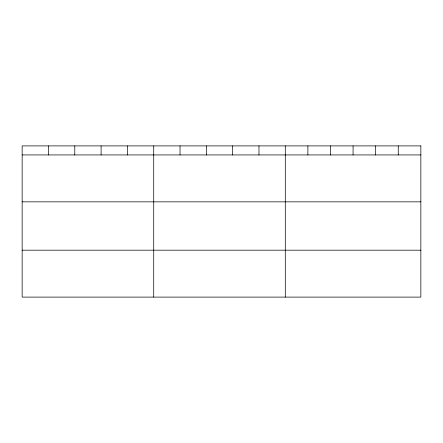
<?xml version="1.0" encoding="UTF-8"?>
<svg xmlns="http://www.w3.org/2000/svg" width="443" height="443" viewBox="0 0 443 443"><rect width="100%" height="100%" fill="white"/><g stroke="black" fill="none" stroke-linecap="round" stroke-linejoin="round"><path stroke-width="0.66" d="M22.15 154.934L420.85 154.934M22.15 201.847L420.85 201.847M22.15 250.184L420.85 250.184M398.257 145.897L398.257 154.934M375.664 145.897L375.664 154.934M353.071 145.897L353.071 154.934M330.478 145.897L330.478 154.934M307.885 145.897L307.885 154.934M285.292 145.897L285.292 297.103M258.978 145.897L258.978 154.934M232.664 145.897L232.664 154.934M206.349 145.897L206.349 154.934M180.035 145.897L180.035 154.934M153.721 145.897L153.721 297.103M127.407 145.897L127.407 154.934M101.093 145.897L101.093 154.934M74.778 145.897L74.778 154.934M48.464 145.897L48.464 154.934M420.85 145.897L22.15 145.897L22.15 297.103L420.85 297.103L420.85 145.897"/></g></svg>
